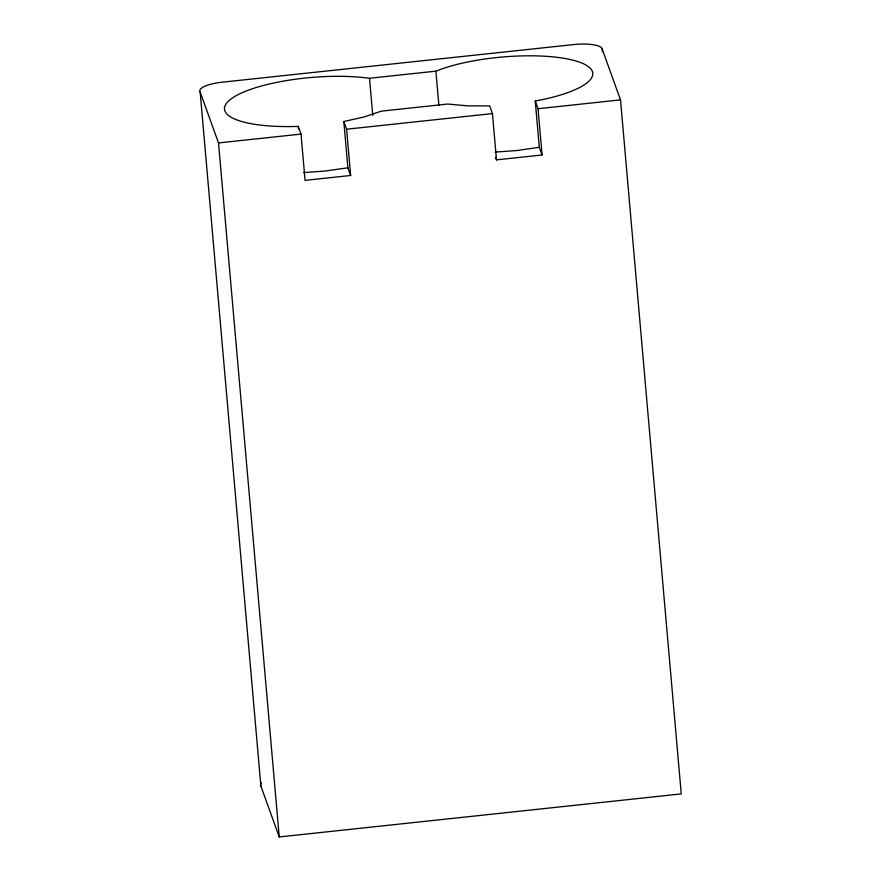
<?xml version="1.0" encoding="UTF-8"?>
<svg xmlns="http://www.w3.org/2000/svg" width="881" height="881" viewBox="0 0 881 881"><rect width="100%" height="100%" fill="white"/><g stroke="black" fill="none" stroke-linecap="round" stroke-linejoin="round"><path stroke-width="1.32" d="M496.488 159.868L492.446 113.594L489.671 105.907L467.591 105.852L447.724 104.035L381.352 111.149L364.216 116.92L343.821 121.523L346.596 129.21L350.649 175.484L305.068 180.363L301.016 134.099L298.241 126.401A88.772 24.018 -5 0 1 232.441 97.956A88.772 24.018 -5 0 1 369.227 78.288L436.128 71.13A88.772 24.018 -5 0 1 576.394 61.13A88.772 24.018 -5 0 1 535.252 101.029L539.304 147.292L542.079 154.99L496.488 159.868L495.562 157.303M350.649 175.484L347.874 167.797L325.364 171.024L303.648 172.577M539.304 147.292L516.795 150.53L495.078 152.083M200.163 92.042L260.886 786.061L279.244 836.95L681.244 793.913L620.521 99.883L602.163 48.995A26.408 7.147 -5 0 0 572.375 44.711L224.765 81.922A25.296 6.85 -5 0 0 200.163 92.042L218.521 142.931L301.016 134.099M346.596 129.21L492.446 113.594M535.252 101.029L538.027 108.715L620.521 99.883M602.163 48.995L602.406 51.737M538.027 108.715L542.079 154.99M435.897 71.251L438.892 105.467M369.524 78.354L372.751 115.312M343.821 121.523L347.874 167.797M298.241 126.401L298.483 129.122M218.521 142.931L279.244 836.95M260.886 786.061A25.296 6.85 -5 0 1 261.272 783.055"/></g></svg>
